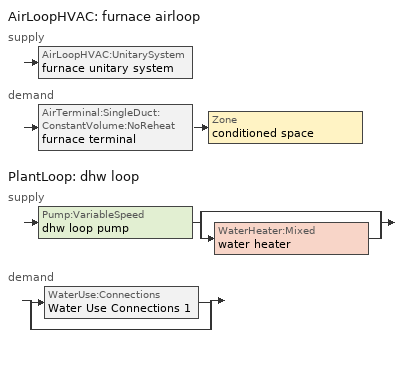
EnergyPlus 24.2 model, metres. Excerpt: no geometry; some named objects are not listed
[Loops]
AirLoopHVAC 'furnace airloop'
 supply: AirLoopHVAC:UnitarySystem 'furnace unitary system'
 demand: AirTerminal:SingleDuct:ConstantVolume:NoReheat 'furnace terminal' > Zone 'conditioned space'
PlantLoop 'dhw loop'
 supply: Pump:VariableSpeed 'dhw loop pump' > split
  | bypass
  | WaterHeater:Mixed 'water heater'
 demand: split
  | WaterUse:Connections 'Water Use Connections 1'
  | bypass
[ZoneControl:Thermostat]
conditioned space Thermostat: Zone or ZoneList=conditioned space; Control Type Schedule=conditioned space Thermostat Schedule; Control 1=conditioned space temperature setpoint; Temperature Difference Between Cutout And Setpoint {deltaC}=0
[ThermostatSetpoint:DualSetpoint]
conditioned space temperature setpoint: Heating Setpoint Temperature Schedule=heating setpoint; Cooling Setpoint Temperature Schedule=cooling setpoint
[AirTerminal:SingleDuct:ConstantVolume:NoReheat]
furnace terminal: Availability Schedule=Always On Discrete; Maximum Air Flow Rate {m3/s}=0.596542
[AirLoopHVAC:UnitarySystem] Control Type=Load; Controlling Zone or Thermostat Location=conditioned space; Dehumidification Control Type=None; Availability Schedule=Always On Discrete; Fan Placement=BlowThrough; DX Heating Coil Sizing Ratio=1; Use DOAS DX Cooling Coil=No; Minimum Supply Air Temperature {C}=2; Latent Load Control=SensibleOnlyLoadControl; Cooling Supply Air Flow Rate Method=None; Heating Supply Air Flow Rate Method=SupplyAirFlowRate; No Load Supply Air Flow Rate Method=SupplyAirFlowRate; No Load Supply Air Flow Rate {m3/s}=0; No Load Supply Air Flow Rate Control Set To Low Speed=Yes; Maximum Supply Air Temperature {C}=48.8889; Maximum Outdoor Dry-Bulb Temperature for Supplemental Heater Operation {C}=21; Ancillary On-Cycle Electric Power {W}=0; Ancillary Off-Cycle Electric Power {W}=0
Name | Supply Fan | Supply Air Fan Operating Mode Schedule | Heating Coil | Heating Supply Air Flow Rate {m3/s}
unit heater unitary system | unit heater supply fan | unit heater auto fan schedule | unit heater htg coil | 0.00141584
unit heater unitary system 1 | unit heater supply fan 1 | unit heater auto fan schedule 1 | unit heater htg coil 1 | 0.00141584
furnace unitary system | furnace supply fan | furnace auto fan schedule | furnace htg coil | 0.596542
[Fan:SystemModel] Availability Schedule=Always On Discrete; Speed Control Method=Discrete; Electric Power Minimum Flow Rate Fraction=0.2; Design Pressure Rise {Pa}=500; Motor Efficiency=1; Motor In Air Stream Fraction=1; Design Electric Power Consumption {W}=Autosize; Design Power Sizing Method=PowerPerFlow; Electric Power Per Unit Flow Rate Per Unit Pressure {W/((m3/s)-Pa)}=1.66667; Fan Total Efficiency=0.7; Motor Loss Radiative Fraction=0; Number of Speeds=1; Speed Flow Fraction 1=1; Speed Electric Power Fraction 1=1
Name | Design Maximum Air Flow Rate {m3/s} | Electric Power Per Unit Flow Rate {W/(m3/s)}
unit heater supply fan; unit heater supply fan 1 | 0.00141584 | 1e-06
furnace supply fan | 0.596542 | 1059.44
[Coil:Heating:Fuel] Availability Schedule=Always On Discrete; On Cycle Parasitic Electric Load {W}=0
Name | Fuel Type | Burner Efficiency | Nominal Capacity {W} | Off Cycle Parasitic Fuel Load {W}
unit heater htg coil; unit heater htg coil 1 | OtherFuel2 | 0.3 | 0.293071 | 0
furnace htg coil | NaturalGas | 0.77 | 20360.2 | 292.825
[Zone equipment]
conditioned space: furnace terminal, unit heater unitary system, unit heater unitary system 1
[AirLoopHVAC]
furnace airloop: Design Supply Air Flow Rate {m3/s}=0.596542; Design Return Air Flow Fraction of Supply Air Flow=1
[Sizing:System]
furnace airloop: Type of Load to Size On=Sensible; Design Outdoor Air Flow Rate {m3/s}=Autosize; Central Heating Maximum System Air Flow Ratio=0.3; Preheat Design Temperature {C}=7; Preheat Design Humidity Ratio {kgWater/kgDryAir}=0.008; Precool Design Temperature {C}=12.8; Precool Design Humidity Ratio {kgWater/kgDryAir}=0.008; Central Cooling Design Supply Air Temperature {C}=12.8; Central Heating Design Supply Air Temperature {C}=16.7; Type of Zone Sum to Use=NonCoincident; 100% Outdoor Air in Cooling=Yes; 100% Outdoor Air in Heating=Yes; Central Cooling Design Supply Air Humidity Ratio {kgWater/kgDryAir}=0.0085; Central Heating Design Supply Air Humidity Ratio {kgWater/kgDryAir}=0.008; Cooling Supply Air Flow Rate Method=DesignDay; Cooling Supply Air Flow Rate {m3/s}=0; Cooling Supply Air Flow Rate Per Floor Area {m3/s-m2}=0.00996765; Cooling Fraction of Autosized Cooling Supply Air Flow Rate=1; Cooling Supply Air Flow Rate Per Unit Cooling Capacity {m3/s-W}=3.94755e-05; Heating Supply Air Flow Rate Method=DesignDay; Heating Supply Air Flow Rate {m3/s}=0; Heating Supply Air Flow Rate Per Floor Area {m3/s-m2}=0.00996765; Heating Fraction of Autosized Heating Supply Air Flow Rate=1; Heating Fraction of Autosized Cooling Supply Air Flow Rate=1; Heating Supply Air Flow Rate Per Unit Heating Capacity {m3/s-W}=3.15882e-05; System Outdoor Air Method=ZoneSum; Zone Maximum Outdoor Air Fraction=1; Cooling Design Capacity Method=CoolingDesignCapacity; Cooling Design Capacity {W}=Autosize; Cooling Design Capacity Per Floor Area {W/m2}=234.7; Fraction of Autosized Cooling Design Capacity=1; Heating Design Capacity Method=HeatingDesignCapacity; Heating Design Capacity {W}=Autosize; Heating Design Capacity Per Floor Area {W/m2}=157; Fraction of Autosized Heating Design Capacity=1; Central Cooling Capacity Control Method=OnOff; Occupant Diversity=Autosize
[AvailabilityManager:Scheduled]
furnace airloop Availability Manager: Schedule=Always On Discrete
[PlantLoop]
dhw loop: Fluid Type=Water; Plant Equipment Operation Scheme=dhw loop Operation Schemes; Maximum Loop Temperature {C}=100; Minimum Loop Temperature {C}=0; Maximum Loop Flow Rate {m3/s}=0.01; Minimum Loop Flow Rate {m3/s}=0; Plant Loop Volume {m3}=0.003; Load Distribution Scheme=Optimal; Plant Loop Demand Calculation Scheme=SingleSetpoint; Common Pipe Simulation=None
[Sizing:Plant]
dhw loop: Loop Type=Heating; Design Loop Exit Temperature {C}=56; Loop Design Temperature Difference {deltaC}=5.55556; Sizing Option=NonCoincident; Zone Timesteps in Averaging Window=1; Coincident Sizing Factor Mode=None
[Pump:VariableSpeed]
dhw loop pump: Design Maximum Flow Rate {m3/s}=0.01; Design Pump Head {Pa}=1; Design Power Consumption {W}=0; Motor Efficiency=0.85; Fraction of Motor Inefficiencies to Fluid Stream=0; Coefficient 1 of the Part Load Performance Curve=0; Coefficient 2 of the Part Load Performance Curve=1; Coefficient 3 of the Part Load Performance Curve=0; Coefficient 4 of the Part Load Performance Curve=0; Design Minimum Flow Rate {m3/s}=0; Pump Control Type=Intermittent; Skin Loss Radiative Fraction=0.5; Design Power Sizing Method=PowerPerFlowPerPressure; Design Electric Power per Unit Flow Rate {W/(m3/s)}=348701.1; Design Shaft Power per Unit Flow Rate per Unit Head {W/((m3/s)-Pa)}=1.28205; Design Minimum Flow Rate Fraction=0
[WaterHeater:Mixed]
water heater: Tank Volume {m3}=0.143846; Setpoint Temperature Schedule=water heater setpoint; Deadband Temperature Difference {deltaC}=2; Maximum Temperature Limit {C}=99; Heater Control Type=Cycle; Heater Maximum Capacity {W}=10550.6; Heater Minimum Capacity {W}=0; Heater Ignition Minimum Flow Rate {m3/s}=0; Heater Ignition Delay {s}=0; Heater Fuel Type=NaturalGas; Heater Thermal Efficiency=0.765834; Off Cycle Parasitic Fuel Consumption Rate {W}=0; Off Cycle Parasitic Fuel Type=Electricity; Off Cycle Parasitic Heat Fraction to Tank=0; On Cycle Parasitic Fuel Consumption Rate {W}=0; On Cycle Parasitic Fuel Type=Electricity; On Cycle Parasitic Heat Fraction to Tank=0; Ambient Temperature Indicator=Zone; Ambient Temperature Zone=conditioned space; Off Cycle Loss Coefficient to Ambient Temperature {W/K}=5.10624; Off Cycle Loss Fraction to Zone=0.64; On Cycle Loss Coefficient to Ambient Temperature {W/K}=5.10624; On Cycle Loss Fraction to Zone=1; Use Side Effectiveness=1; Source Side Effectiveness=1; Use Side Design Flow Rate {m3/s}=Autosize; Source Side Design Flow Rate {m3/s}=Autosize; Indirect Water Heating Recovery Time {hr}=1.5; Source Side Flow Control Mode=IndirectHeatPrimarySetpoint
[WaterHeater:Sizing]
water heater: Design Mode=PeakDraw; Time Storage Can Meet Peak Draw {hr}=0.538503; Time for Tank Recovery {hr}=0; Nominal Tank Volume for Autosizing Plant Connections {m3}=1
[SetpointManager:Scheduled]
Setpoint Manager Scheduled 1: Control Variable=Temperature; Schedule=dhw temp
[WaterUse:Connections]
Water Use Connections 1: Drain Water Heat Exchanger Type=None; Drain Water Heat Exchanger Destination=Plant; Water Use Equipment Name 1=dhw fixtures; Water Use Equipment Name 2=dhw distribution waste; Water Use Equipment Name 3=clothes washer; Water Use Equipment Name 4=dishwasher
[WaterUse:Equipment]
Name | Peak Flow Rate {m3/s} | Flow Rate Fraction Schedule | Target Temperature Schedule
dhw fixtures | 4.50997e-06 | dhw fixtures schedule | mixed water temperature schedule
dhw distribution waste | 1.36723e-06 | dhw fixtures schedule | mixed water temperature schedule
clothes washer | 9.69919e-07 | clothes washer schedule
dishwasher | 2.90872e-07 | dishwasher schedule
[PlantEquipmentOperationSchemes]
dhw loop Operation Schemes: Control Scheme Object Type 1=PlantEquipmentOperation:HeatingLoad; Control Scheme Name 1=dhw loop Heating Operation Scheme; Control Scheme Schedule Name 1=Always On Discrete
[PlantEquipmentOperation:HeatingLoad]
dhw loop Heating Operation Scheme: Load Range Lower Limit 1 {W}=0; Load Range Upper Limit 1 {W}=1000000000; Range Equipment List Name 1=dhw loop Heating Equipment List
[PlantEquipmentList]
dhw loop Heating Equipment List: WaterHeater:Mixed, water heater
[EnergyManagementSystem:GlobalVariable]
furnace_airloop_0_DuctImbalLkExhFanEquivCond
furnace_airloop_0_DuctImbalLkExhFanEquivDZ
furnace_airloop_0_DuctImbalLkSupFanEquivCond
furnace_airloop_0_DuctImbalLkSupFanEquivDZ
furnace_airloop_0_DZ_T
furnace_airloop_0_DZ_W
furnace_airloop_0_RetCondToDZ
furnace_airloop_0_RetCondToRP
furnace_airloop_0_RetLatLkToRP
furnace_airloop_0_RetSensLkToRP
furnace_airloop_0_SupCondToDZ
furnace_airloop_0_SupCondToLv
furnace_airloop_0_SupLatLkToCond
furnace_airloop_0_SupLatLkToDZ
furnace_airloop_0_SupSensLkToCond
furnace_airloop_0_SupSensLkToDZ
furnace_airloop_0_ZoneMixCondToDZ
furnace_airloop_0_ZoneMixDZToCond
furnace_airloop_AH_MFR
furnace_airloop_AH_Tout
furnace_airloop_AH_VFR
furnace_airloop_AH_Wout
furnace_airloop_Fan_RTF
furnace_airloop_RA_T
furnace_airloop_Ra_W
infil_program_Qfan
infil_program_Qinf
natural_vent_program_Qnv
natural_vent_program_Qwhf
[EnergyManagementSystem:InternalVariable]
furnace_airloop_max_sup_fan_mfr: Internal Data Index Key=furnace supply fan; Internal Data Type=Fan Maximum Mass Flow Rate
[EnergyManagementSystem:Sensor]
Name | Output:Variable or Output:Meter Index Key | Output:Variable or Output:Meter
airflow_gain | infil flow | Infiltration Sensible Heat Gain Energy
airflow_gain_1 | natural vent flow | Infiltration Sensible Heat Gain Energy
airflow_gain_2 | whole house fan flow | Infiltration Sensible Heat Gain Energy
airflow_loss | infil flow | Infiltration Sensible Heat Loss Energy
airflow_loss_1 | natural vent flow | Infiltration Sensible Heat Loss Energy
airflow_loss_2 | whole house fan flow | Infiltration Sensible Heat Loss Energy
clg_load_cond |  | Cooling:EnergyTransfer:Zone:CONDITIONED SPACE
clg_load_duct |  | Cooling:EnergyTransfer:Zone:FURNACE AIRLOOP RET AIR ZONE
clg_sp_s; clg_sp_s_1 | cooling setpoint | Schedule Value
clothes_dryer_exhaust_0_sch_s | clothes dryer exhaust 0 schedule | Schedule Value
conditioned_space_clg_unmet_s | conditioned space | Zone Cooling Setpoint Not Met Time
conditioned_space_htg_unmet_s | conditioned space | Zone Heating Setpoint Not Met Time
cool_season | cooling season schedule | Schedule Value
dhw_loss | water heater | Water Heater Heat Loss Energy
dhw_rtf | water heater | Water Heater Runtime Fraction
ducts_conv | furnace airloop_0 RetCondToRP | Other Equipment Convective Heating Energy
ducts_conv_1 | furnace airloop_0 RetLatLkToRP | Other Equipment Convective Heating Energy
ducts_conv_2 | furnace airloop_0 RetSensLkToRP | Other Equipment Convective Heating Energy
ducts_conv_3 | furnace airloop_0 SupCondToLv | Other Equipment Convective Heating Energy
ducts_conv_4 | furnace airloop_0 SupLatLkToCond | Other Equipment Convective Heating Energy
ducts_conv_5 | furnace airloop_0 SupSensLkToCond | Other Equipment Convective Heating Energy
ducts_rad | furnace airloop_0 RetCondToRP | Other Equipment Radiant Heating Energy
ducts_rad_1 | furnace airloop_0 RetLatLkToRP | Other Equipment Radiant Heating Energy
ducts_rad_2 | furnace airloop_0 RetSensLkToRP | Other Equipment Radiant Heating Energy
ducts_rad_3 | furnace airloop_0 SupCondToLv | Other Equipment Radiant Heating Energy
ducts_rad_4 | furnace airloop_0 SupLatLkToCond | Other Equipment Radiant Heating Energy
ducts_rad_5 | furnace airloop_0 SupSensLkToCond | Other Equipment Radiant Heating Energy
duct_mix_gain; duct_mix_gain_1 | conditioned space | Zone Mixing Sensible Heat Gain Energy
duct_mix_loss; duct_mix_loss_1 | conditioned space | Zone Mixing Sensible Heat Loss Energy
fridge_tin_s; tin_s; tin_s_1 | conditioned space | Zone Mean Air Temperature
furnace_airloop_AH_MFR_s | Node 5 | System Node Mass Flow Rate
furnace_airloop_AH_Tout_s | Node 5 | System Node Temperature
furnace_airloop_AH_VFR_s | Node 5 | System Node Current Density Volume Flow Rate
furnace_airloop_AH_Wout_s | Node 5 | System Node Humidity Ratio
furnace_airloop_Fan_RTF_s | furnace supply fan | Fan Runtime Fraction
furnace_airloop_RA_T_s | Node 8 | System Node Temperature
furnace_airloop_Ra_W_s | Node 8 | System Node Humidity Ratio
furnace_htg_coil_s | furnace htg coil | Heating Coil Heating Energy
furnace_supply_fan_s | furnace supply fan | Fan Electricity Energy
htg_load_cond |  | Heating:EnergyTransfer:Zone:CONDITIONED SPACE
htg_load_duct |  | Heating:EnergyTransfer:Zone:FURNACE AIRLOOP RET AIR ZONE
htg_sp_s; htg_sp_s_1 | heating setpoint | Schedule Value
ig_ee_conv | clothes dryer | Electric Equipment Convective Heating Energy
ig_ee_conv_1 | clothes washer | Electric Equipment Convective Heating Energy
ig_ee_conv_2 | cooking range | Electric Equipment Convective Heating Energy
ig_ee_conv_3 | dishwasher | Electric Equipment Convective Heating Energy
ig_ee_conv_4 | fridge | Electric Equipment Convective Heating Energy
ig_ee_conv_5 | misc plug loads | Electric Equipment Convective Heating Energy
ig_ee_conv_6 | whole house fan | Electric Equipment Convective Heating Energy
ig_ee_rad | clothes dryer | Electric Equipment Radiant Heating Energy
ig_ee_rad_1 | clothes washer | Electric Equipment Radiant Heating Energy
ig_ee_rad_2 | cooking range | Electric Equipment Radiant Heating Energy
ig_ee_rad_3 | dishwasher | Electric Equipment Radiant Heating Energy
ig_ee_rad_4 | fridge | Electric Equipment Radiant Heating Energy
ig_ee_rad_5 | misc plug loads | Electric Equipment Radiant Heating Energy
ig_ee_rad_6 | whole house fan | Electric Equipment Radiant Heating Energy
ig_lgt_conv | interior lighting | Lights Convective Heating Energy
ig_lgt_rad | interior lighting | Lights Radiant Heating Energy
ig_lgt_vis | interior lighting | Lights Visible Radiation Heating Energy
ig_oe_conv | clothes dryer 1 | Other Equipment Convective Heating Energy
ig_oe_conv_1 | cooking range 1 | Other Equipment Convective Heating Energy
ig_oe_conv_2 | general water use latent | Other Equipment Convective Heating Energy
ig_oe_conv_3 | general water use sensible | Other Equipment Convective Heating Energy
ig_oe_conv_4 | water heater energy adjustment1 | Other Equipment Convective Heating Energy
ig_oe_rad | clothes dryer 1 | Other Equipment Radiant Heating Energy
ig_oe_rad_1 | cooking range 1 | Other Equipment Radiant Heating Energy
ig_oe_rad_2 | general water use latent | Other Equipment Radiant Heating Energy
ig_oe_rad_3 | general water use sensible | Other Equipment Radiant Heating Energy
ig_oe_rad_4 | water heater energy adjustment1 | Other Equipment Radiant Heating Energy
ig_ppl_conv | occupants | People Convective Heating Energy
ig_ppl_rad | occupants | People Radiant Heating Energy
im_conv | furniture mass conditioned space 1 | Surface Inside Face Convection Heat Gain Energy
im_conv_1 | partition wall mass | Surface Inside Face Convection Heat Gain Energy
im_ig | furniture mass conditioned space 1 | Surface Inside Face Internal Gains Radiation Heat Gain Energy
im_ig_1 | partition wall mass | Surface Inside Face Internal Gains Radiation Heat Gain Energy
im_lgt | furniture mass conditioned space 1 | Surface Inside Face Lights Radiation Heat Gain Energy
im_lgt_1 | partition wall mass | Surface Inside Face Lights Radiation Heat Gain Energy
im_sol | furniture mass conditioned space 1 | Surface Inside Face Solar Radiation Heat Gain Energy
im_sol_1 | partition wall mass | Surface Inside Face Solar Radiation Heat Gain Energy
im_surf | furniture mass conditioned space 1 | Surface Inside Face Net Surface Thermal Radiation Heat Gain Energy
im_surf_1 | partition wall mass | Surface Inside Face Net Surface Thermal Radiation Heat Gain Energy
mech_vent_bath_fan_0_sch_s | mech vent bath fan 0 schedule | Schedule Value
mech_vent_bath_fan_1_sch_s | mech vent bath fan 1 schedule | Schedule Value
mech_vent_range_fan_0_sch_s | mech vent range fan 0 schedule | Schedule Value
mv_conv | mech vent bath fan 0 | Electric Equipment Convective Heating Energy
mv_conv_1 | mech vent bath fan 1 | Electric Equipment Convective Heating Energy
mv_conv_2 | mech vent house fan | Electric Equipment Convective Heating Energy
mv_conv_3 | mech vent house fan cfis | Electric Equipment Convective Heating Energy
mv_conv_4 | mech vent range fan 0 | Electric Equipment Convective Heating Energy
mv_conv_5 | mech vent house fan latent load | Other Equipment Convective Heating Energy
mv_conv_6 | mech vent house fan sensible load | Other Equipment Convective Heating Energy
mv_rad | mech vent bath fan 0 | Electric Equipment Radiant Heating Energy
mv_rad_1 | mech vent bath fan 1 | Electric Equipment Radiant Heating Energy
mv_rad_2 | mech vent house fan | Electric Equipment Radiant Heating Energy
mv_rad_3 | mech vent house fan cfis | Electric Equipment Radiant Heating Energy
mv_rad_4 | mech vent range fan 0 | Electric Equipment Radiant Heating Energy
mv_rad_5 | mech vent house fan latent load | Other Equipment Radiant Heating Energy
mv_rad_6 | mech vent house fan sensible load | Other Equipment Radiant Heating Energy
natural_vent_s | natural vent schedule | Schedule Value
out_pb_s |  | Site Outdoor Air Barometric Pressure
out_wt_s |  | Site Outdoor Air Humidity Ratio
site_vw_s |  | Site Wind Speed
ss_back_out | Window1 | Surface Window Shortwave from Zone Back Out Window Heat Transfer Rate
ss_back_out_1 | Window10 | Surface Window Shortwave from Zone Back Out Window Heat Transfer Rate
ss_back_out_10 | Window3 | Surface Window Shortwave from Zone Back Out Window Heat Transfer Rate
ss_back_out_11 | Window4 | Surface Window Shortwave from Zone Back Out Window Heat Transfer Rate
ss_back_out_12 | Window5 | Surface Window Shortwave from Zone Back Out Window Heat Transfer Rate
ss_back_out_13 | Window6 | Surface Window Shortwave from Zone Back Out Window Heat Transfer Rate
ss_back_out_14 | Window8 | Surface Window Shortwave from Zone Back Out Window Heat Transfer Rate
ss_back_out_15 | Window9 | Surface Window Shortwave from Zone Back Out Window Heat Transfer Rate
ss_back_out_2 | Window11 | Surface Window Shortwave from Zone Back Out Window Heat Transfer Rate
ss_back_out_3 | Window12 | Surface Window Shortwave from Zone Back Out Window Heat Transfer Rate
ss_back_out_4 | Window13 | Surface Window Shortwave from Zone Back Out Window Heat Transfer Rate
ss_back_out_5 | Window14 | Surface Window Shortwave from Zone Back Out Window Heat Transfer Rate
ss_back_out_6 | Window15 | Surface Window Shortwave from Zone Back Out Window Heat Transfer Rate
ss_back_out_7 | Window16 | Surface Window Shortwave from Zone Back Out Window Heat Transfer Rate
ss_back_out_8 | Window17 | Surface Window Shortwave from Zone Back Out Window Heat Transfer Rate
ss_back_out_9 | Window18 | Surface Window Shortwave from Zone Back Out Window Heat Transfer Rate
ss_conv | Door1 | Surface Inside Face Convection Heat Gain Energy
ss_conv_1 | Window1 | Surface Inside Face Convection Heat Gain Energy
ss_conv_10 | Window18 | Surface Inside Face Convection Heat Gain Energy
ss_conv_11 | Window3 | Surface Inside Face Convection Heat Gain Energy
ss_conv_12 | Window4 | Surface Inside Face Convection Heat Gain Energy
ss_conv_13 | Window5 | Surface Inside Face Convection Heat Gain Energy
ss_conv_14 | Window6 | Surface Inside Face Convection Heat Gain Energy
ss_conv_15 | Window8 | Surface Inside Face Convection Heat Gain Energy
ss_conv_16 | Window9 | Surface Inside Face Convection Heat Gain Energy
ss_conv_2 | Window10 | Surface Inside Face Convection Heat Gain Energy
ss_conv_3 | Window11 | Surface Inside Face Convection Heat Gain Energy
ss_conv_4 | Window12 | Surface Inside Face Convection Heat Gain Energy
ss_conv_5 | Window13 | Surface Inside Face Convection Heat Gain Energy
ss_conv_6 | Window14 | Surface Inside Face Convection Heat Gain Energy
ss_conv_7 | Window15 | Surface Inside Face Convection Heat Gain Energy
ss_conv_8 | Window16 | Surface Inside Face Convection Heat Gain Energy
ss_conv_9 | Window17 | Surface Inside Face Convection Heat Gain Energy
ss_ig | Door1 | Surface Inside Face Internal Gains Radiation Heat Gain Energy
ss_ig_1 | Window1 | Surface Inside Face Internal Gains Radiation Heat Gain Energy
ss_ig_10 | Window18 | Surface Inside Face Internal Gains Radiation Heat Gain Energy
ss_ig_11 | Window3 | Surface Inside Face Internal Gains Radiation Heat Gain Energy
ss_ig_12 | Window4 | Surface Inside Face Internal Gains Radiation Heat Gain Energy
ss_ig_13 | Window5 | Surface Inside Face Internal Gains Radiation Heat Gain Energy
ss_ig_14 | Window6 | Surface Inside Face Internal Gains Radiation Heat Gain Energy
ss_ig_15 | Window8 | Surface Inside Face Internal Gains Radiation Heat Gain Energy
ss_ig_16 | Window9 | Surface Inside Face Internal Gains Radiation Heat Gain Energy
ss_ig_2 | Window10 | Surface Inside Face Internal Gains Radiation Heat Gain Energy
ss_ig_3 | Window11 | Surface Inside Face Internal Gains Radiation Heat Gain Energy
ss_ig_4 | Window12 | Surface Inside Face Internal Gains Radiation Heat Gain Energy
ss_ig_5 | Window13 | Surface Inside Face Internal Gains Radiation Heat Gain Energy
ss_ig_6 | Window14 | Surface Inside Face Internal Gains Radiation Heat Gain Energy
ss_ig_7 | Window15 | Surface Inside Face Internal Gains Radiation Heat Gain Energy
ss_ig_8 | Window16 | Surface Inside Face Internal Gains Radiation Heat Gain Energy
ss_ig_9 | Window17 | Surface Inside Face Internal Gains Radiation Heat Gain Energy
ss_lgt | Door1 | Surface Inside Face Lights Radiation Heat Gain Energy
ss_sol | Door1 | Surface Inside Face Solar Radiation Heat Gain Energy
ss_surf | Door1 | Surface Inside Face Net Surface Thermal Radiation Heat Gain Energy
ss_surf_1 | Window1 | Surface Inside Face Net Surface Thermal Radiation Heat Gain Energy
ss_surf_10 | Window18 | Surface Inside Face Net Surface Thermal Radiation Heat Gain Energy
ss_surf_11 | Window3 | Surface Inside Face Net Surface Thermal Radiation Heat Gain Energy
ss_surf_12 | Window4 | Surface Inside Face Net Surface Thermal Radiation Heat Gain Energy
ss_surf_13 | Window5 | Surface Inside Face Net Surface Thermal Radiation Heat Gain Energy
ss_surf_14 | Window6 | Surface Inside Face Net Surface Thermal Radiation Heat Gain Energy
ss_surf_15 | Window8 | Surface Inside Face Net Surface Thermal Radiation Heat Gain Energy
ss_surf_16 | Window9 | Surface Inside Face Net Surface Thermal Radiation Heat Gain Energy
ss_surf_2 | Window10 | Surface Inside Face Net Surface Thermal Radiation Heat Gain Energy
ss_surf_3 | Window11 | Surface Inside Face Net Surface Thermal Radiation Heat Gain Energy
ss_surf_4 | Window12 | Surface Inside Face Net Surface Thermal Radiation Heat Gain Energy
ss_surf_5 | Window13 | Surface Inside Face Net Surface Thermal Radiation Heat Gain Energy
ss_surf_6 | Window14 | Surface Inside Face Net Surface Thermal Radiation Heat Gain Energy
ss_surf_7 | Window15 | Surface Inside Face Net Surface Thermal Radiation Heat Gain Energy
ss_surf_8 | Window16 | Surface Inside Face Net Surface Thermal Radiation Heat Gain Energy
ss_surf_9 | Window17 | Surface Inside Face Net Surface Thermal Radiation Heat Gain Energy
ss_trans_in | Window1 | Surface Window Transmitted Solar Radiation Rate
ss_trans_in_1 | Window10 | Surface Window Transmitted Solar Radiation Rate
ss_trans_in_10 | Window3 | Surface Window Transmitted Solar Radiation Rate
ss_trans_in_11 | Window4 | Surface Window Transmitted Solar Radiation Rate
ss_trans_in_12 | Window5 | Surface Window Transmitted Solar Radiation Rate
ss_trans_in_13 | Window6 | Surface Window Transmitted Solar Radiation Rate
ss_trans_in_14 | Window8 | Surface Window Transmitted Solar Radiation Rate
ss_trans_in_15 | Window9 | Surface Window Transmitted Solar Radiation Rate
ss_trans_in_2 | Window11 | Surface Window Transmitted Solar Radiation Rate
ss_trans_in_3 | Window12 | Surface Window Transmitted Solar Radiation Rate
ss_trans_in_4 | Window13 | Surface Window Transmitted Solar Radiation Rate
ss_trans_in_5 | Window14 | Surface Window Transmitted Solar Radiation Rate
ss_trans_in_6 | Window15 | Surface Window Transmitted Solar Radiation Rate
ss_trans_in_7 | Window16 | Surface Window Transmitted Solar Radiation Rate
ss_trans_in_8 | Window17 | Surface Window Transmitted Solar Radiation Rate
ss_trans_in_9 | Window18 | Surface Window Transmitted Solar Radiation Rate
ss_trans_out | Window1 | Surface Inside Face Initial Transmitted Diffuse Transmitted Out Window Solar Radiation Rate
ss_trans_out_1 | Window10 | Surface Inside Face Initial Transmitted Diffuse Transmitted Out Window Solar Radiation Rate
ss_trans_out_10 | Window3 | Surface Inside Face Initial Transmitted Diffuse Transmitted Out Window Solar Radiation Rate
ss_trans_out_11 | Window4 | Surface Inside Face Initial Transmitted Diffuse Transmitted Out Window Solar Radiation Rate
ss_trans_out_12 | Window5 | Surface Inside Face Initial Transmitted Diffuse Transmitted Out Window Solar Radiation Rate
ss_trans_out_13 | Window6 | Surface Inside Face Initial Transmitted Diffuse Transmitted Out Window Solar Radiation Rate
ss_trans_out_14 | Window8 | Surface Inside Face Initial Transmitted Diffuse Transmitted Out Window Solar Radiation Rate
ss_trans_out_15 | Window9 | Surface Inside Face Initial Transmitted Diffuse Transmitted Out Window Solar Radiation Rate
ss_trans_out_2 | Window11 | Surface Inside Face Initial Transmitted Diffuse Transmitted Out Window Solar Radiation Rate
ss_trans_out_3 | Window12 | Surface Inside Face Initial Transmitted Diffuse Transmitted Out Window Solar Radiation Rate
ss_trans_out_4 | Window13 | Surface Inside Face Initial Transmitted Diffuse Transmitted Out Window Solar Radiation Rate
ss_trans_out_5 | Window14 | Surface Inside Face Initial Transmitted Diffuse Transmitted Out Window Solar Radiation Rate
ss_trans_out_6 | Window15 | Surface Inside Face Initial Transmitted Diffuse Transmitted Out Window Solar Radiation Rate
ss_trans_out_7 | Window16 | Surface Inside Face Initial Transmitted Diffuse Transmitted Out Window Solar Radiation Rate
ss_trans_out_8 | Window17 | Surface Inside Face Initial Transmitted Diffuse Transmitted Out Window Solar Radiation Rate
ss_trans_out_9 | Window18 | Surface Inside Face Initial Transmitted Diffuse Transmitted Out Window Solar Radiation Rate
s_conv | Floor1 | Surface Inside Face Convection Heat Gain Energy
s_conv_1 | Floor3 | Surface Inside Face Convection Heat Gain Energy
s_conv_10 | Wall2:180 | Surface Inside Face Convection Heat Gain Energy
s_conv_11 | Wall2:270 | Surface Inside Face Convection Heat Gain Energy
s_conv_12 | Wall2:90 | Surface Inside Face Convection Heat Gain Energy
s_conv_13 | Wall3:0 | Surface Inside Face Convection Heat Gain Energy
s_conv_14 | Wall3:180 | Surface Inside Face Convection Heat Gain Energy
s_conv_15 | Wall3:270 | Surface Inside Face Convection Heat Gain Energy
s_conv_16 | Wall3:90 | Surface Inside Face Convection Heat Gain Energy
s_conv_17 | Wall4:0 | Surface Inside Face Convection Heat Gain Energy
s_conv_18 | Wall4:180 | Surface Inside Face Convection Heat Gain Energy
s_conv_19 | Wall4:270 | Surface Inside Face Convection Heat Gain Energy
s_conv_2 | inferred conditioned ceiling | Surface Inside Face Convection Heat Gain Energy
s_conv_20 | Wall4:90 | Surface Inside Face Convection Heat Gain Energy
s_conv_3 | inferred conditioned floor | Surface Inside Face Convection Heat Gain Energy
s_conv_4 | Slab1 | Surface Inside Face Convection Heat Gain Energy
s_conv_5 | Wall1:0 | Surface Inside Face Convection Heat Gain Energy
s_conv_6 | Wall1:180 | Surface Inside Face Convection Heat Gain Energy
s_conv_7 | Wall1:270 | Surface Inside Face Convection Heat Gain Energy
s_conv_8 | Wall1:90 | Surface Inside Face Convection Heat Gain Energy
s_conv_9 | Wall2:0 | Surface Inside Face Convection Heat Gain Energy
s_ig | Floor1 | Surface Inside Face Internal Gains Radiation Heat Gain Energy
s_ig_1 | Floor3 | Surface Inside Face Internal Gains Radiation Heat Gain Energy
s_ig_10 | Wall2:180 | Surface Inside Face Internal Gains Radiation Heat Gain Energy
s_ig_11 | Wall2:270 | Surface Inside Face Internal Gains Radiation Heat Gain Energy
s_ig_12 | Wall2:90 | Surface Inside Face Internal Gains Radiation Heat Gain Energy
s_ig_13 | Wall3:0 | Surface Inside Face Internal Gains Radiation Heat Gain Energy
s_ig_14 | Wall3:180 | Surface Inside Face Internal Gains Radiation Heat Gain Energy
s_ig_15 | Wall3:270 | Surface Inside Face Internal Gains Radiation Heat Gain Energy
s_ig_16 | Wall3:90 | Surface Inside Face Internal Gains Radiation Heat Gain Energy
s_ig_17 | Wall4:0 | Surface Inside Face Internal Gains Radiation Heat Gain Energy
s_ig_18 | Wall4:180 | Surface Inside Face Internal Gains Radiation Heat Gain Energy
s_ig_19 | Wall4:270 | Surface Inside Face Internal Gains Radiation Heat Gain Energy
s_ig_2 | inferred conditioned ceiling | Surface Inside Face Internal Gains Radiation Heat Gain Energy
s_ig_20 | Wall4:90 | Surface Inside Face Internal Gains Radiation Heat Gain Energy
s_ig_3 | inferred conditioned floor | Surface Inside Face Internal Gains Radiation Heat Gain Energy
s_ig_4 | Slab1 | Surface Inside Face Internal Gains Radiation Heat Gain Energy
s_ig_5 | Wall1:0 | Surface Inside Face Internal Gains Radiation Heat Gain Energy
s_ig_6 | Wall1:180 | Surface Inside Face Internal Gains Radiation Heat Gain Energy
s_ig_7 | Wall1:270 | Surface Inside Face Internal Gains Radiation Heat Gain Energy
s_ig_8 | Wall1:90 | Surface Inside Face Internal Gains Radiation Heat Gain Energy
s_ig_9 | Wall2:0 | Surface Inside Face Internal Gains Radiation Heat Gain Energy
s_lgt | Floor1 | Surface Inside Face Lights Radiation Heat Gain Energy
s_lgt_1 | Floor3 | Surface Inside Face Lights Radiation Heat Gain Energy
s_lgt_10 | Wall2:180 | Surface Inside Face Lights Radiation Heat Gain Energy
s_lgt_11 | Wall2:270 | Surface Inside Face Lights Radiation Heat Gain Energy
s_lgt_12 | Wall2:90 | Surface Inside Face Lights Radiation Heat Gain Energy
s_lgt_13 | Wall3:0 | Surface Inside Face Lights Radiation Heat Gain Energy
s_lgt_14 | Wall3:180 | Surface Inside Face Lights Radiation Heat Gain Energy
s_lgt_15 | Wall3:270 | Surface Inside Face Lights Radiation Heat Gain Energy
s_lgt_16 | Wall3:90 | Surface Inside Face Lights Radiation Heat Gain Energy
s_lgt_17 | Wall4:0 | Surface Inside Face Lights Radiation Heat Gain Energy
s_lgt_18 | Wall4:180 | Surface Inside Face Lights Radiation Heat Gain Energy
s_lgt_19 | Wall4:270 | Surface Inside Face Lights Radiation Heat Gain Energy
s_lgt_2 | inferred conditioned ceiling | Surface Inside Face Lights Radiation Heat Gain Energy
s_lgt_20 | Wall4:90 | Surface Inside Face Lights Radiation Heat Gain Energy
s_lgt_3 | inferred conditioned floor | Surface Inside Face Lights Radiation Heat Gain Energy
s_lgt_4 | Slab1 | Surface Inside Face Lights Radiation Heat Gain Energy
s_lgt_5 | Wall1:0 | Surface Inside Face Lights Radiation Heat Gain Energy
s_lgt_6 | Wall1:180 | Surface Inside Face Lights Radiation Heat Gain Energy
s_lgt_7 | Wall1:270 | Surface Inside Face Lights Radiation Heat Gain Energy
s_lgt_8 | Wall1:90 | Surface Inside Face Lights Radiation Heat Gain Energy
s_lgt_9 | Wall2:0 | Surface Inside Face Lights Radiation Heat Gain Energy
s_sol | Floor1 | Surface Inside Face Solar Radiation Heat Gain Energy
s_sol_1 | Floor3 | Surface Inside Face Solar Radiation Heat Gain Energy
s_sol_10 | Wall2:180 | Surface Inside Face Solar Radiation Heat Gain Energy
s_sol_11 | Wall2:270 | Surface Inside Face Solar Radiation Heat Gain Energy
s_sol_12 | Wall2:90 | Surface Inside Face Solar Radiation Heat Gain Energy
s_sol_13 | Wall3:0 | Surface Inside Face Solar Radiation Heat Gain Energy
s_sol_14 | Wall3:180 | Surface Inside Face Solar Radiation Heat Gain Energy
s_sol_15 | Wall3:270 | Surface Inside Face Solar Radiation Heat Gain Energy
s_sol_16 | Wall3:90 | Surface Inside Face Solar Radiation Heat Gain Energy
s_sol_17 | Wall4:0 | Surface Inside Face Solar Radiation Heat Gain Energy
s_sol_18 | Wall4:180 | Surface Inside Face Solar Radiation Heat Gain Energy
s_sol_19 | Wall4:270 | Surface Inside Face Solar Radiation Heat Gain Energy
s_sol_2 | inferred conditioned ceiling | Surface Inside Face Solar Radiation Heat Gain Energy
s_sol_20 | Wall4:90 | Surface Inside Face Solar Radiation Heat Gain Energy
s_sol_3 | inferred conditioned floor | Surface Inside Face Solar Radiation Heat Gain Energy
s_sol_4 | Slab1 | Surface Inside Face Solar Radiation Heat Gain Energy
s_sol_5 | Wall1:0 | Surface Inside Face Solar Radiation Heat Gain Energy
s_sol_6 | Wall1:180 | Surface Inside Face Solar Radiation Heat Gain Energy
s_sol_7 | Wall1:270 | Surface Inside Face Solar Radiation Heat Gain Energy
s_sol_8 | Wall1:90 | Surface Inside Face Solar Radiation Heat Gain Energy
s_sol_9 | Wall2:0 | Surface Inside Face Solar Radiation Heat Gain Energy
s_surf | Floor1 | Surface Inside Face Net Surface Thermal Radiation Heat Gain Energy
s_surf_1 | Floor3 | Surface Inside Face Net Surface Thermal Radiation Heat Gain Energy
s_surf_10 | Wall2:180 | Surface Inside Face Net Surface Thermal Radiation Heat Gain Energy
s_surf_11 | Wall2:270 | Surface Inside Face Net Surface Thermal Radiation Heat Gain Energy
s_surf_12 | Wall2:90 | Surface Inside Face Net Surface Thermal Radiation Heat Gain Energy
s_surf_13 | Wall3:0 | Surface Inside Face Net Surface Thermal Radiation Heat Gain Energy
s_surf_14 | Wall3:180 | Surface Inside Face Net Surface Thermal Radiation Heat Gain Energy
s_surf_15 | Wall3:270 | Surface Inside Face Net Surface Thermal Radiation Heat Gain Energy
s_surf_16 | Wall3:90 | Surface Inside Face Net Surface Thermal Radiation Heat Gain Energy
s_surf_17 | Wall4:0 | Surface Inside Face Net Surface Thermal Radiation Heat Gain Energy
s_surf_18 | Wall4:180 | Surface Inside Face Net Surface Thermal Radiation Heat Gain Energy
s_surf_19 | Wall4:270 | Surface Inside Face Net Surface Thermal Radiation Heat Gain Energy
s_surf_2 | inferred conditioned ceiling | Surface Inside Face Net Surface Thermal Radiation Heat Gain Energy
s_surf_20 | Wall4:90 | Surface Inside Face Net Surface Thermal Radiation Heat Gain Energy
s_surf_3 | inferred conditioned floor | Surface Inside Face Net Surface Thermal Radiation Heat Gain Energy
s_surf_4 | Slab1 | Surface Inside Face Net Surface Thermal Radiation Heat Gain Energy
s_surf_5 | Wall1:0 | Surface Inside Face Net Surface Thermal Radiation Heat Gain Energy
s_surf_6 | Wall1:180 | Surface Inside Face Net Surface Thermal Radiation Heat Gain Energy
s_surf_7 | Wall1:270 | Surface Inside Face Net Surface Thermal Radiation Heat Gain Energy
s_surf_8 | Wall1:90 | Surface Inside Face Net Surface Thermal Radiation Heat Gain Energy
s_surf_9 | Wall2:0 | Surface Inside Face Net Surface Thermal Radiation Heat Gain Energy
tout_s | conditioned space | Zone Outdoor Air Drybulb Temperature
unit_heater_htg_coil_1_s | unit heater htg coil 1 | Heating Coil Heating Energy
unit_heater_htg_coil_s | unit heater htg coil | Heating Coil Heating Energy
unit_heater_supply_fan_1_s | unit heater supply fan 1 | Fan Electricity Energy
unit_heater_supply_fan_s | unit heater supply fan | Fan Electricity Energy
water_heater_energy | water heater | Water Heater NaturalGas Rate
water_heater_off_cycle_parasitic | water heater | Water Heater Off Cycle Parasitic Electricity Rate
water_heater_on_cycle_parasitic | water heater | Water Heater On Cycle Parasitic Electricity Rate
win_s | conditioned space | Zone Air Humidity Ratio
[EnergyManagementSystem:Actuator]
Name | Actuated Component Unique | Actuated Component Type | Actuated Component Control Type
attic_vented_1_duct_leakage_imbalance_infil_flow_act | attic_vented 1 duct leakage imbalance infil flow | Zone Infiltration | Air Exchange Flow Rate
fridge_schedule_act | fridge schedule | Schedule:Constant | Schedule Value
furnace_airloop_0_RetCondToDZ_act | furnace airloop_0 RetCondToDZ | OtherEquipment | Power Level
furnace_airloop_0_RetCondToRP_act | furnace airloop_0 RetCondToRP | OtherEquipment | Power Level
furnace_airloop_0_RetLatLkToRP_act | furnace airloop_0 RetLatLkToRP | OtherEquipment | Power Level
furnace_airloop_0_RetSensLkToRP_act | furnace airloop_0 RetSensLkToRP | OtherEquipment | Power Level
furnace_airloop_0_SupCondToDZ_act | furnace airloop_0 SupCondToDZ | OtherEquipment | Power Level
furnace_airloop_0_SupCondToLv_act | furnace airloop_0 SupCondToLv | OtherEquipment | Power Level
furnace_airloop_0_SupLatLkToCond_act | furnace airloop_0 SupLatLkToCond | OtherEquipment | Power Level
furnace_airloop_0_SupLatLkToDZ_act | furnace airloop_0 SupLatLkToDZ | OtherEquipment | Power Level
furnace_airloop_0_SupSensLkToCond_act | furnace airloop_0 SupSensLkToCond | OtherEquipment | Power Level
furnace_airloop_0_SupSensLkToDZ_act | furnace airloop_0 SupSensLkToDZ | OtherEquipment | Power Level
furnace_airloop_0_ZoneMixCondToDZ_mix_act | furnace airloop_0 ZoneMixCondToDZ mix | ZoneMixing | Air Exchange Flow Rate
furnace_airloop_0_ZoneMixDZToCond_mix_act | furnace airloop_0 ZoneMixDZToCond mix | ZoneMixing | Air Exchange Flow Rate
infil_flow_act | infil flow | Zone Infiltration | Air Exchange Flow Rate
mech_vent_house_fan_cfis_act | mech vent house fan cfis | ElectricEquipment | Electricity Rate
mech_vent_house_fan_latent_load_act | mech vent house fan latent load | OtherEquipment | Power Level
mech_vent_house_fan_sensible_load_act | mech vent house fan sensible load | OtherEquipment | Power Level
natural_vent_flow_act | natural vent flow | Zone Infiltration | Air Exchange Flow Rate
water_heater_ec_adj_act | water heater energy adjustment1 | OtherEquipment | Power Level
whole_house_fan_act | whole house fan | ElectricEquipment | Electricity Rate
whole_house_fan_flow_act | whole house fan flow | Zone Infiltration | Air Exchange Flow Rate
whole_house_fan_mix_act | whole house fan mix | ZoneMixing | Air Exchange Flow Rate
[EnergyManagementSystem:Program]
attic_vented_1_duct_leakage_imbalance_infil_program: Set Qducts = 0; Set Qducts = Qducts - furnace_airloop_0_DuctImbalLkSupFanEquivDZ; Set Qducts = Qducts + furnace_airloop_0_DuctImbalLkExhFanEquivDZ; Set attic_vented_1_duct_leakage_imbalance_infil_flow_act = (@Abs(Qducts))
component_loads_program: Set loads_htg_walls = 0; Set loads_htg_rim_joists = 0; Set loads_htg_foundation_walls = 0; Set loads_htg_floors = 0; Set loads_htg_slabs = 0; Set loads_htg_ceilings = 0; Set loads_htg_roofs = 0; Set loads_htg_windows_conduction = 0; Set loads_htg_windows_solar = 0; Set loads_htg_doors = 0; Set loads_htg_skylights_conduction = 0; Set loads_htg_skylights_solar = 0; Set loads_htg_internal_mass = 0; Set loads_htg_intgains = 0; Set loads_htg_lighting = 0; Set loads_htg_infil = 0; Set loads_htg_mechvent = 0; Set loads_htg_natvent = 0; Set loads_htg_whf = 0; Set loads_htg_ducts = 0; Set loads_clg_walls = 0; Set loads_clg_rim_joists = 0; Set loads_clg_foundation_walls = 0; Set loads_clg_floors = 0; Set loads_clg_slabs = 0; Set loads_clg_ceilings = 0; Set loads_clg_roofs = 0; Set loads_clg_windows_conduction = 0; Set loads_clg_windows_solar = 0; Set loads_clg_doors = 0; Set loads_clg_skylights_conduction = 0; Set loads_clg_skylights_solar = 0; Set loads_clg_internal_mass = 0; Set loads_clg_intgains = 0; Set loads_clg_lighting = 0; Set loads_clg_infil = 0; Set loads_clg_mechvent = 0; Set loads_clg_natvent = 0; Set loads_clg_whf = 0; Set loads_clg_ducts = 0; Set hr_walls = 0; Set hr_walls = hr_walls + s_conv_5 + s_ig_5 + s_sol_5 + s_lgt_5 + s_surf_5; Set hr_walls = hr_walls + s_conv_6 + s_ig_6 + s_sol_6 + s_lgt_6 + s_surf_6; Set hr_walls = hr_walls + s_conv_7 + s_ig_7 + s_sol_7 + s_lgt_7 + s_surf_7; Set hr_walls = hr_walls + s_conv_8 + s_ig_8 + s_sol_8 + s_lgt_8 + s_surf_8; Set hr_walls = hr_walls + s_conv_9 + s_ig_9 + s_sol_9 + s_lgt_9 + s_surf_9; Set hr_walls = hr_walls + s_conv_10 + s_ig_10 + s_sol_10 + s_lgt_10 + s_surf_10; Set hr_walls = hr_walls + s_conv_11 + s_ig_11 + s_sol_11 + s_lgt_11 + s_surf_11; Set hr_walls = hr_walls + s_conv_12 + s_ig_12 + s_sol_12 + s_lgt_12 + s_surf_12; Set hr_walls = hr_walls + s_conv_13 + s_ig_13 + s_sol_13 + s_lgt_13 + s_surf_13; Set hr_walls = hr_walls + s_conv_14 + s_ig_14 + s_sol_14 + s_lgt_14 + s_surf_14; Set hr_walls = hr_walls + s_conv_15 + s_ig_15 + s_sol_15 + s_lgt_15 + s_surf_15; Set hr_walls = hr_walls + s_conv_16 + s_ig_16 + s_sol_16 + s_lgt_16 + s_surf_16; Set hr_walls = hr_walls + s_conv_17 + s_ig_17 + s_sol_17 + s_lgt_17 + s_surf_17; Set hr_walls = hr_walls + s_conv_18 + s_ig_18 + s_sol_18 + s_lgt_18 + s_surf_18; Set hr_walls = hr_walls + s_conv_19 + s_ig_19 + s_sol_19 + s_lgt_19 + s_surf_19; Set hr_walls = hr_walls + s_conv_20 + s_ig_20 + s_sol_20 + s_lgt_20 + s_surf_20; Set hr_rim_joists = 0; Set hr_foundation_walls = 0; Set hr_floors = 0; Set hr_floors = hr_floors + s_conv + s_ig + s_sol + s_lgt + s_surf; Set hr_slabs = 0; Set hr_slabs = hr_slabs + s_conv_4 + s_ig_4 + s_sol_4 + s_lgt_4 + s_surf_4; Set hr_ceilings = 0; Set hr_ceilings = hr_ceilings + s_conv_1 + s_ig_1 + s_sol_1 + s_lgt_1 + s_surf_1; Set hr_roofs = 0; Set hr_windows_conduction = 0; Set hr_windows_conduction = hr_windows_conduction + ss_conv_1; Set hr_windows_conduction = hr_windows_conduction + ss_ig_1; Set hr_windows_conduction = hr_windows_conduction + ss_surf_1; Set hr_windows_conduction = hr_windows_conduction + ss_conv_2; Set hr_windows_conduction = hr_windows_conduction + ss_ig_2; Set hr_windows_conduction = hr_windows_conduction + ss_surf_2; Set hr_windows_conduction = hr_windows_conduction + ss_conv_3; Set hr_windows_conduction = hr_windows_conduction + ss_ig_3; Set hr_windows_conduction = hr_windows_conduction + ss_surf_3; Set hr_windows_conduction = hr_windows_conduction + ss_conv_4; Set hr_windows_conduction = hr_windows_conduction + ss_ig_4; Set hr_windows_conduction = hr_windows_conduction + ss_surf_4; Set hr_windows_conduction = hr_windows_conduction + ss_conv_5; Set hr_windows_conduction = hr_windows_conduction + ss_ig_5; Set hr_windows_conduction = hr_windows_conduction + ss_surf_5; Set hr_windows_conduction = hr_windows_conduction + ss_conv_6; Set hr_windows_conduction = hr_windows_conduction + ss_ig_6; Set hr_windows_conduction = hr_windows_conduction + ss_surf_6; Set hr_windows_conduction = hr_windows_conduction + ss_conv_7; Set hr_windows_conduction = hr_windows_conduction + ss_ig_7; Set hr_windows_conduction = hr_windows_conduction + ss_surf_7; Set hr_windows_conduction = hr_windows_conduction + ss_conv_8; Set hr_windows_conduction = hr_windows_conduction + ss_ig_8; Set hr_windows_conduction = hr_windows_conduction + ss_surf_8; Set hr_windows_conduction = hr_windows_conduction + ss_conv_9; Set hr_windows_conduction = hr_windows_conduction + ss_ig_9; Set hr_windows_conduction = hr_windows_conduction + ss_surf_9; Set hr_windows_conduction = hr_windows_conduction + ss_conv_10; Set hr_windows_conduction = hr_windows_conduction + ss_ig_10; Set hr_windows_conduction = hr_windows_conduction + ss_surf_10; Set hr_windows_conduction = hr_windows_conduction + ss_conv_11; Set hr_windows_conduction = hr_windows_conduction + ss_ig_11; Set hr_windows_conduction = hr_windows_conduction + ss_surf_11; Set hr_windows_conduction = hr_windows_conduction + ss_conv_12; Set hr_windows_conduction = hr_windows_conduction + ss_ig_12; Set hr_windows_conduction = hr_windows_conduction + ss_surf_12; Set hr_windows_conduction = hr_windows_conduction + ss_conv_13; Set hr_windows_conduction = hr_windows_conduction + ss_ig_13; Set hr_windows_conduction = hr_windows_conduction + ss_surf_13; Set hr_windows_conduction = hr_windows_conduction + ss_conv_14; Set hr_windows_conduction = hr_windows_conduction + ss_ig_14; Set hr_windows_conduction = hr_windows_conduction + ss_surf_14; Set hr_windows_conduction = hr_windows_conduction + ss_conv_15; Set hr_windows_conduction = hr_windows_conduction + ss_ig_15; Set hr_windows_conduction = hr_windows_conduction + ss_surf_15; Set hr_windows_conduction = hr_windows_conduction + ss_conv_16; Set hr_windows_conduction = hr_windows_conduction + ss_ig_16; Set hr_windows_conduction = hr_windows_conduction + ss_surf_16; Set hr_windows_solar = 0; Set hr_windows_solar = hr_windows_solar - ss_trans_in * ZoneTimestep * 3600 + ss_back_out * ZoneTimestep * 3600 + ss_trans_out * ZoneTimestep * 3600; Set hr_windows_solar = hr_windows_solar - ss_trans_in_1 * ZoneTimestep * 3600 + ss_back_out_1 * ZoneTimestep * 3600 + ss_trans_out_1 * ZoneTimestep * 3600; Set hr_windows_solar = hr_windows_solar - ss_trans_in_2 * ZoneTimestep * 3600 + ss_back_out_2 * ZoneTimestep * 3600 + ss_trans_out_2 * ZoneTimestep * 3600; Set hr_windows_solar = hr_windows_solar - ss_trans_in_3 * ZoneTimestep * 3600 + ss_back_out_3 * ZoneTimestep * 3600 + ss_trans_out_3 * ZoneTimestep * 3600; Set hr_windows_solar = hr_windows_solar - ss_trans_in_4 * ZoneTimestep * 3600 + ss_back_out_4 * ZoneTimestep * 3600 + ss_trans_out_4 * ZoneTimestep * 3600; Set hr_windows_solar = hr_windows_solar - ss_trans_in_5 * ZoneTimestep * 3600 + ss_back_out_5 * ZoneTimestep * 3600 + ss_trans_out_5 * ZoneTimestep * 3600; Set hr_windows_solar = hr_windows_solar - ss_trans_in_6 * ZoneTimestep * 3600 + ss_back_out_6 * ZoneTimestep * 3600 + ss_trans_out_6 * ZoneTimestep * 3600; Set hr_windows_solar = hr_windows_solar - ss_trans_in_7 * ZoneTimestep * 3600 + ss_back_out_7 * ZoneTimestep * 3600 + ss_trans_out_7 * ZoneTimestep * 3600; Set hr_windows_solar = hr_windows_solar - ss_trans_in_8 * ZoneTimestep * 3600 + ss_back_out_8 * ZoneTimestep * 3600 + ss_trans_out_8 * ZoneTimestep * 3600; Set hr_windows_solar = hr_windows_solar - ss_trans_in_9 * ZoneTimestep * 3600 + ss_back_out_9 * ZoneTimestep * 3600 + ss_trans_out_9 * ZoneTimestep * 3600; Set hr_windows_solar = hr_windows_solar - ss_trans_in_10 * ZoneTimestep * 3600 + ss_back_out_10 * ZoneTimestep * 3600 + ss_trans_out_10 * ZoneTimestep * 3600; Set hr_windows_solar = hr_windows_solar - ss_trans_in_11 * ZoneTimestep * 3600 + ss_back_out_11 * ZoneTimestep * 3600 + ss_trans_out_11 * ZoneTimestep * 3600; Set hr_windows_solar = hr_windows_solar - ss_trans_in_12 * ZoneTimestep * 3600 + ss_back_out_12 * ZoneTimestep * 3600 + ss_trans_out_12 * ZoneTimestep * 3600; Set hr_windows_solar = hr_windows_solar - ss_trans_in_13 * ZoneTimestep * 3600 + ss_back_out_13 * ZoneTimestep * 3600 + ss_trans_out_13 * ZoneTimestep * 3600; Set hr_windows_solar = hr_windows_solar - ss_trans_in_14 * ZoneTimestep * 3600 + ss_back_out_14 * ZoneTimestep * 3600 + ss_trans_out_14 * ZoneTimestep * 3600; Set hr_windows_solar = hr_windows_solar - ss_trans_in_15 * ZoneTimestep * 3600 + ss_back_out_15 * ZoneTimestep * 3600 + ss_trans_out_15 * ZoneTimestep * 3600; Set hr_doors = 0; Set hr_doors = hr_doors + ss_sol; Set hr_doors = hr_doors + ss_lgt; Set hr_doors = hr_doors + ss_conv; Set hr_doors = hr_doors + ss_ig; Set hr_doors = hr_doors + ss_surf; Set hr_skylights_conduction = 0; Set hr_skylights_solar = 0; Set hr_internal_mass = 0; Set hr_internal_mass = hr_internal_mass + s_conv_2 + s_ig_2 + s_sol_2 + s_lgt_2 + s_surf_2; Set hr_internal_mass = hr_internal_mass + s_conv_3 + s_ig_3 + s_sol_3 + s_lgt_3 + s_surf_3; Set hr_internal_mass = hr_internal_mass + im_conv + im_ig + im_sol + im_lgt + im_surf; Set hr_internal_mass = hr_internal_mass + im_conv_1 + im_ig_1 + im_sol_1 + im_lgt_1 + im_surf_1; Set hr_intgains = 0; Set hr_intgains = hr_intgains - ig_ee_conv - ig_ee_rad - ig_ee_conv_1 - ig_ee_rad_1 - ig_ee_conv_2 - ig_ee_rad_2 - ig_ee_conv_3 - ig_ee_rad_3 - ig_ee_conv_4 - ig_ee_rad_4 - ig_ee_conv_5 - ig_ee_rad_5 - ig_ee_conv_6 - ig_ee_rad_6 - ig_oe_conv - ig_oe_rad - ig_oe_conv_1 - ig_oe_rad_1 - ig_oe_conv_2 - ig_oe_rad_2 - ig_oe_conv_3 - ig_oe_rad_3 - ig_oe_conv_4 - ig_oe_rad_4 - ig_ppl_conv - ig_ppl_rad; Set hr_lighting = 0; Set hr_lighting = hr_lighting - ig_lgt_conv - ig_lgt_rad - ig_lgt_vis; Set hr_infil = 0; Set hr_infil = hr_infil - airflow_gain + airflow_loss; Set hr_natvent = 0; Set hr_natvent = hr_natvent - airflow_gain_1 + airflow_loss_1; Set hr_whf = 0; Set hr_whf = hr_whf - airflow_gain_2 + airflow_loss_2; Set hr_mechvent = 0; Set hr_mechvent = hr_mechvent - mv_conv - mv_rad - mv_conv_1 - mv_rad_1 - mv_conv_2 - mv_rad_2 - mv_conv_3 - mv_rad_3 - mv_conv_4 - mv_rad_4 - mv_conv_5 - mv_rad_5 - mv_conv_6 - mv_rad_6; Set hr_ducts = 0; Set hr_ducts = hr_ducts - ducts_conv - ducts_rad - ducts_conv_1 - ducts_rad_1 - ducts_conv_2 - ducts_rad_2 - ducts_conv_3 - ducts_rad_3 - ducts_conv_4 - ducts_rad_4 - ducts_conv_5 - ducts_rad_5; Set hr_intgains = hr_intgains + dhw_loss * (0.64*(1-dhw_rtf) + 1.0*dhw_rtf); Set hr_ducts = hr_ducts + (duct_mix_loss_1 - duct_mix_gain_1); Set htg_mode = 0; Set clg_mode = 0; If (htg_load_cond > 0); Set htg_mode = 1.0; ElseIf (clg_load_cond > 0); Set clg_mode = 0.0; Else; Set htg_season = 0; Set clg_season = 0; If ((DayOfYear >= 1) && (DayOfYear <= 365)); Set clg_season = 1; EndIf; If ((DayOfYear >= 1) && (DayOfYear <= 365)); Set htg_season = 1; EndIf; If ((airflow_gain_1 <> 0) || (airflow_loss_1 <> 0)) && (clg_season == 1); Set clg_mode = 0.0; ElseIf ((airflow_gain_2 <> 0) || (airflow_loss_2 <> 0)) && (clg_season == 1); Set clg_mode = 0.0; Else; Set Tmid_setpoint = (htg_sp_s_1 + clg_sp_s_1) / 2; If (tin_s_1 > Tmid_setpoint) && (clg_season == 1); Set clg_mode = 0.0; ElseIf (tin_s_1 < Tmid_setpoint) && (htg_season == 1); Set htg_mode = 1.0; EndIf; EndIf; EndIf; Set loads_htg_walls = loads_htg_walls + (hr_walls * htg_mode * 1); Set loads_htg_rim_joists = loads_htg_rim_joists + (hr_rim_joists * htg_mode * 1); Set loads_htg_foundation_walls = loads_htg_foundation_walls + (hr_foundation_walls * htg_mode * 1); Set loads_htg_floors = loads_htg_floors + (hr_floors * htg_mode * 1); Set loads_htg_slabs = loads_htg_slabs + (hr_slabs * htg_mode * 1); Set loads_htg_ceilings = loads_htg_ceilings + (hr_ceilings * htg_mode * 1); Set loads_htg_roofs = loads_htg_roofs + (hr_roofs * htg_mode * 1); Set loads_htg_windows_conduction = loads_htg_windows_conduction + (hr_windows_conduction * htg_mode * 1); Set loads_htg_windows_solar = loads_htg_windows_solar + (hr_windows_solar * htg_mode * 1); Set loads_htg_doors = loads_htg_doors + (hr_doors * htg_mode * 1); Set loads_htg_skylights_conduction = loads_htg_skylights_conduction + (hr_skylights_conduction * htg_mode * 1); Set loads_htg_skylights_solar = loads_htg_skylights_solar + (hr_skylights_solar * htg_mode * 1); Set loads_htg_internal_mass = loads_htg_internal_mass + (hr_internal_mass * htg_mode * 1); Set loads_htg_intgains = loads_htg_intgains + (hr_intgains * htg_mode * 1); Set loads_htg_lighting = loads_htg_lighting + (hr_lighting * htg_mode * 1); Set loads_htg_infil = loads_htg_infil + (hr_infil * htg_mode * 1); Set loads_htg_mechvent = loads_htg_mechvent + (hr_mechvent * htg_mode * 1); Set loads_htg_natvent = loads_htg_natvent + (hr_natvent * htg_mode * 1); Set loads_htg_whf = loads_htg_whf + (hr_whf * htg_mode * 1); Set loads_htg_ducts = loads_htg_ducts + (hr_ducts * htg_mode * 1); Set loads_clg_walls = loads_clg_walls + (-hr_walls * clg_mode * 1); Set loads_clg_rim_joists = loads_clg_rim_joists + (-hr_rim_joists * clg_mode * 1); Set loads_clg_foundation_walls = loads_clg_foundation_walls + (-hr_foundation_walls * clg_mode * 1); Set loads_clg_floors = loads_clg_floors + (-hr_floors * clg_mode * 1); Set loads_clg_slabs = loads_clg_slabs + (-hr_slabs * clg_mode * 1); Set loads_clg_ceilings = loads_clg_ceilings + (-hr_ceilings * clg_mode * 1); Set loads_clg_roofs = loads_clg_roofs + (-hr_roofs * clg_mode * 1); Set loads_clg_windows_conduction = loads_clg_windows_conduction + (-hr_windows_conduction * clg_mode * 1); Set loads_clg_windows_solar = loads_clg_windows_solar + (-hr_windows_solar * clg_mode * 1); Set loads_clg_doors = loads_clg_doors + (-hr_doors * clg_mode * 1); Set loads_clg_skylights_conduction = loads_clg_skylights_conduction + (-hr_skylights_conduction * clg_mode * 1); Set loads_clg_skylights_solar = loads_clg_skylights_solar + (-hr_skylights_solar * clg_mode * 1); Set loads_clg_internal_mass = loads_clg_internal_mass + (-hr_internal_mass * clg_mode * 1); Set loads_clg_intgains = loads_clg_intgains + (-hr_intgains * clg_mode * 1); Set loads_clg_lighting = loads_clg_lighting + (-hr_lighting * clg_mode * 1); Set loads_clg_infil = loads_clg_infil + (-hr_infil * clg_mode * 1); Set loads_clg_mechvent = loads_clg_mechvent + (-hr_mechvent * clg_mode * 1); Set loads_clg_natvent = loads_clg_natvent + (-hr_natvent * clg_mode * 1); Set loads_clg_whf = loads_clg_whf + (-hr_whf * clg_mode * 1); Set loads_clg_ducts = loads_clg_ducts + (-hr_ducts * clg_mode * 1)
[Schedule:Constant]
Name | Hourly Value
Always On Discrete | 1
unit heater auto fan schedule; unit heater auto fan schedule 1; furnace auto fan schedule | 0
dhw temp; water heater setpoint | 56
mixed water temperature schedule | 40.5556
[Schedule:Day:Interval]
clothes washer schedule day: No, 01:00, 0.104651, 02:00, 0.0813953, 04:00, 0.0465116, 05:00, 0.0813953, 06:00, 0.127907, 07:00, 0.255814, 08:00, 0.569767, 09:00, 0.848837, 10:00, 1, 11:00, 0.976744, 12:00, 0.872093, 13:00, 0.77907, 14:00, 0.697674, 15:00, 0.569767, 16:00, 0.593023, 17:00, 0.581395, 21:00, 0.569767, 22:00, 0.546512, 23:00, 0.372093, 24:00, 0.197674
clothes washer schedule default day; dishwasher schedule default day; heating setpoint default day; cooling setpoint default day; dhw fixtures schedule default day: No, 24:00, 0
dishwasher schedule day: No, 01:00, 0.135135, 02:00, 0.0630631, 03:00, 0.045045, 05:00, 0.027027, 06:00, 0.0900901, 07:00, 0.18018, 08:00, 0.279279, 09:00, 0.522523, 10:00, 0.585586, 11:00, 0.504505, 12:00, 0.432432, 13:00, 0.378378, 14:00, 0.414414, 15:00, 0.324324, 17:00, 0.342342, 18:00, 0.441441, 19:00, 0.783784, 20:00, 1, 21:00, 0.810811, 22:00, 0.603604, 23:00, 0.396396, 24:00, 0.279279
heating setpoint day: No, 07:00, 18, 23:00, 21, 24:00, 18
cooling setpoint day: No, 24:00, 25
dhw fixtures schedule day: No, 01:00, 0.139535, 02:00, 0.0697674, 03:00, 0.0465116, 04:00, 0.0581395, 05:00, 0.116279, 06:00, 0.395349, 07:00, 0.906977, 08:00, 1, 09:00, 0.930233, 10:00, 0.77907, 11:00, 0.651163, 12:00, 0.546512, 13:00, 0.465116, 14:00, 0.406977, 15:00, 0.383721, 16:00, 0.360465, 17:00, 0.44186, 18:00, 0.593023, 20:00, 0.697674, 21:00, 0.639535, 22:00, 0.55814, 23:00, 0.44186, 24:00, 0.302326
[Schedule:Week:Daily]
clothes washer schedule Week Rule - Jan1-Dec31: clothes washer schedule day, clothes washer schedule day, clothes washer schedule day, clothes washer schedule day, clothes washer schedule day, clothes washer schedule day, clothes washer schedule day, clothes washer schedule default day, clothes washer schedule default day, clothes washer schedule default day, clothes washer schedule default day, clothes washer schedule default day
dishwasher schedule Week Rule - Jan1-Dec31: dishwasher schedule day, dishwasher schedule day, dishwasher schedule day, dishwasher schedule day, dishwasher schedule day, dishwasher schedule day, dishwasher schedule day, dishwasher schedule default day, dishwasher schedule default day, dishwasher schedule default day, dishwasher schedule default day, dishwasher schedule default day
heating setpoint Week Rule - Jan1-Dec31: heating setpoint day, heating setpoint day, heating setpoint day, heating setpoint day, heating setpoint day, heating setpoint day, heating setpoint day, heating setpoint default day, heating setpoint default day, heating setpoint default day, heating setpoint default day, heating setpoint default day
cooling setpoint Week Rule - Jan1-Dec31: cooling setpoint day, cooling setpoint day, cooling setpoint day, cooling setpoint day, cooling setpoint day, cooling setpoint day, cooling setpoint day, cooling setpoint default day, cooling setpoint default day, cooling setpoint default day, cooling setpoint default day, cooling setpoint default day
dhw fixtures schedule Week Rule - Jan1-Dec31: dhw fixtures schedule day, dhw fixtures schedule day, dhw fixtures schedule day, dhw fixtures schedule day, dhw fixtures schedule day, dhw fixtures schedule day, dhw fixtures schedule day, dhw fixtures schedule default day, dhw fixtures schedule default day, dhw fixtures schedule default day, dhw fixtures schedule default day, dhw fixtures schedule default day
[Schedule:Year]
clothes washer schedule: clothes washer schedule Week Rule - Jan1-Dec31, 1, 1, 12, 31
dishwasher schedule: dishwasher schedule Week Rule - Jan1-Dec31, 1, 1, 12, 31
heating setpoint: heating setpoint Week Rule - Jan1-Dec31, 1, 1, 12, 31
cooling setpoint: cooling setpoint Week Rule - Jan1-Dec31, 1, 1, 12, 31
dhw fixtures schedule: dhw fixtures schedule Week Rule - Jan1-Dec31, 1, 1, 12, 31
[Schedule:Compact]
conditioned space Thermostat Schedule: Through: 12/31, For: AllDays, Until: 24:00, 4
